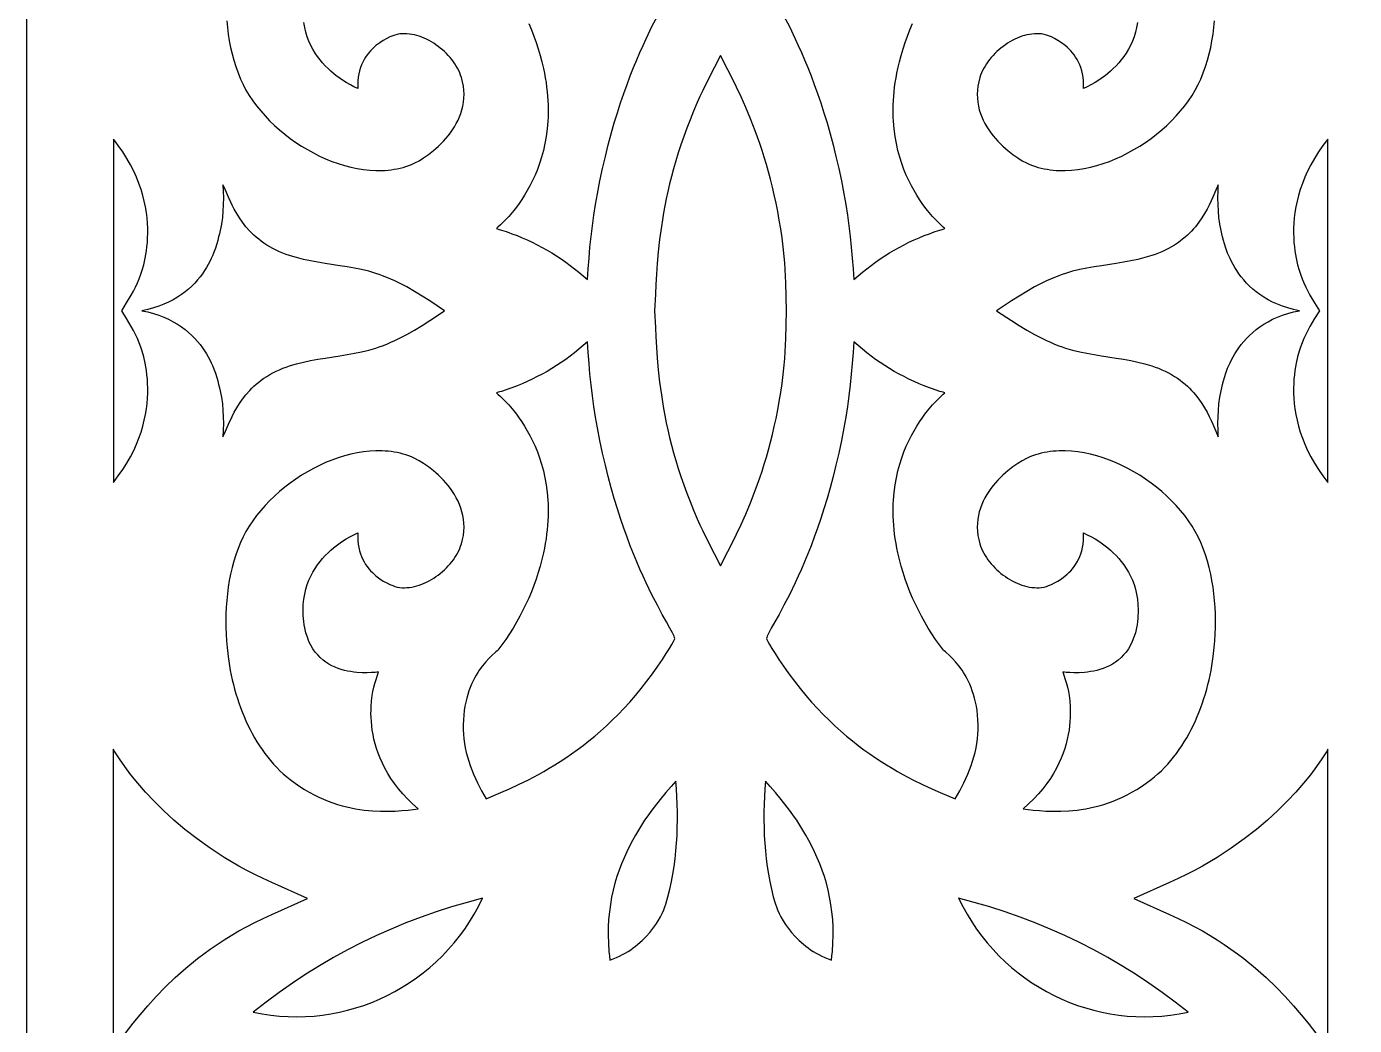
# Model space of a CAD drawing. Extents: x -375 to 375, y -1025 to 1025.
# Drawn here: x -270 to -193.5, y 208.5 to 266 of the extents above; entities that cross this region are included whole.
import ezdxf

# ---------------------------------------------------------------- set-up
doc = ezdxf.new("R2010")
doc.units = 0
doc.layers.add('LAYER_1', color=18, linetype='CONTINUOUS')
doc.layers.add('LAYER_2', color=174, linetype='CONTINUOUS')

msp = doc.modelspace()

# ---------------------------------------------------------------- linework, layer by layer
at = {"layer": 'LAYER_1'}
for points in [[(-258.466, 266.348), (-258.427, 265.962), (-258.377, 265.578), (-258.315, 265.197), (-258.24, 264.819), (-258.153, 264.444), (-258.052, 264.074), (-257.938, 263.709), (-257.81, 263.35), (-257.668, 262.997), (-257.521, 262.679), (-257.354, 262.364), (-257.169, 262.054), (-256.965, 261.749), (-256.744, 261.45), (-256.508, 261.157), (-256.256, 260.871), (-255.991, 260.593), (-255.712, 260.324), (-255.421, 260.064), (-255.118, 259.814), (-254.805, 259.575), (-254.483, 259.346), (-254.152, 259.13), (-253.814, 258.927), (-253.469, 258.737), (-253.118, 258.561), (-252.763, 258.399), (-252.404, 258.253), (-252.042, 258.124), (-251.678, 258.011), (-251.313, 257.915), (-250.948, 257.838), (-250.584, 257.779), (-250.222, 257.74), (-249.863, 257.722), (-249.507, 257.724), (-249.331, 257.733), (-249.156, 257.748), (-248.982, 257.768), (-248.811, 257.794), (-248.64, 257.826), (-248.472, 257.864), (-248.305, 257.907), (-248.14, 257.957), (-247.978, 258.012), (-247.817, 258.074), (-247.616, 258.166), (-247.381, 258.293), (-247.121, 258.454), (-246.843, 258.647), (-246.554, 258.872), (-246.409, 258.996), (-246.264, 259.127), (-246.12, 259.265), (-245.979, 259.411), (-245.84, 259.564), (-245.707, 259.723), (-245.578, 259.889), (-245.456, 260.062), (-245.34, 260.241), (-245.233, 260.426), (-245.135, 260.618), (-245.047, 260.815), (-244.971, 261.018), (-244.906, 261.227), (-244.854, 261.441), (-244.817, 261.661), (-244.794, 261.886), (-244.787, 262.116), (-244.797, 262.351), (-244.825, 262.591), (-244.872, 262.835), (-244.938, 263.084), (-244.983, 263.218), (-245.036, 263.352), (-245.096, 263.484), (-245.164, 263.615), (-245.238, 263.743), (-245.318, 263.87), (-245.405, 263.995), (-245.497, 264.117), (-245.595, 264.237), (-245.698, 264.353), (-245.806, 264.466), (-245.918, 264.575), (-246.035, 264.68), (-246.155, 264.781), (-246.28, 264.878), (-246.407, 264.97), (-246.537, 265.057), (-246.671, 265.138), (-246.806, 265.214), (-246.943, 265.284), (-247.082, 265.348), (-247.223, 265.406), (-247.365, 265.457), (-247.507, 265.501), (-247.65, 265.538), (-247.793, 265.567), (-247.935, 265.589), (-248.078, 265.602), (-248.219, 265.607), (-248.359, 265.604), (-248.498, 265.592), (-248.635, 265.57), (-248.774, 265.53), (-248.901, 265.484), (-249.059, 265.419), (-249.241, 265.332), (-249.44, 265.222), (-249.649, 265.086), (-249.862, 264.924), (-249.968, 264.833), (-250.072, 264.734), (-250.174, 264.627), (-250.273, 264.513), (-250.368, 264.391), (-250.458, 264.26), (-250.543, 264.121), (-250.621, 263.974), (-250.692, 263.817), (-250.754, 263.651), (-250.808, 263.476), (-250.852, 263.291), (-250.886, 263.097), (-250.908, 262.893), (-250.918, 262.678), (-250.915, 262.453), (-251.13, 262.552), (-251.329, 262.654), (-251.574, 262.793), (-251.853, 262.971), (-252.002, 263.075), (-252.156, 263.189), (-252.312, 263.314), (-252.47, 263.449), (-252.628, 263.595), (-252.785, 263.752), (-252.939, 263.921), (-253.089, 264.1), (-253.234, 264.292), (-253.371, 264.495), (-253.5, 264.71), (-253.62, 264.937), (-253.728, 265.176), (-253.823, 265.428), (-253.904, 265.693), (-253.97, 265.971), (-254.019, 266.262)], [(-241.062, 266.199), (-240.91, 265.838), (-240.768, 265.473), (-240.637, 265.105), (-240.515, 264.734), (-240.405, 264.36), (-240.305, 263.985), (-240.216, 263.607), (-240.158, 263.33), (-240.107, 263.057), (-240.064, 262.789), (-240.027, 262.525), (-239.998, 262.265), (-239.974, 262.01), (-239.957, 261.758), (-239.946, 261.511), (-239.941, 261.268), (-239.941, 261.03), (-239.948, 260.795), (-239.959, 260.565), (-239.997, 260.118), (-240.053, 259.687), (-240.127, 259.273), (-240.216, 258.876), (-240.32, 258.496), (-240.435, 258.133), (-240.562, 257.786), (-240.698, 257.457), (-240.841, 257.144), (-240.991, 256.848), (-241.145, 256.568), (-241.302, 256.306), (-241.46, 256.06), (-241.618, 255.83), (-241.774, 255.618), (-241.927, 255.422), (-242.215, 255.08), (-242.471, 254.805), (-242.681, 254.596), (-242.832, 254.453), (-242.913, 254.376), (-242.815, 254.349), (-242.629, 254.297), (-242.364, 254.212), (-242.206, 254.155), (-242.032, 254.087), (-241.733, 253.973), (-241.437, 253.852), (-241.144, 253.724), (-240.854, 253.59), (-240.568, 253.448), (-240.285, 253.299), (-240.006, 253.143), (-239.731, 252.98), (-239.459, 252.811), (-239.192, 252.634), (-238.929, 252.452), (-238.67, 252.262), (-238.416, 252.067), (-238.166, 251.864), (-237.92, 251.656), (-237.68, 251.441), (-237.635, 252.063), (-237.586, 252.684), (-237.53, 253.305), (-237.466, 253.925), (-237.393, 254.544), (-237.31, 255.161), (-237.215, 255.776), (-237.106, 256.389), (-236.96, 257.132), (-236.805, 257.849), (-236.644, 258.54), (-236.477, 259.207), (-236.305, 259.848), (-236.128, 260.465), (-235.948, 261.057), (-235.765, 261.625), (-235.58, 262.168), (-235.394, 262.688), (-235.207, 263.184), (-235.021, 263.657), (-234.836, 264.106), (-234.654, 264.533), (-234.474, 264.936), (-234.298, 265.318), (-233.96, 266.013), (-233.647, 266.621)], [(-226.353, 266.621), (-226.039, 266.013), (-225.702, 265.318), (-225.525, 264.936), (-225.346, 264.533), (-225.163, 264.106), (-224.978, 263.657), (-224.792, 263.184), (-224.606, 262.688), (-224.42, 262.168), (-224.235, 261.625), (-224.052, 261.057), (-223.871, 260.465), (-223.695, 259.848), (-223.522, 259.207), (-223.355, 258.54), (-223.194, 257.849), (-223.04, 257.132), (-222.893, 256.389), (-222.785, 255.776), (-222.69, 255.161), (-222.606, 254.544), (-222.534, 253.925), (-222.47, 253.305), (-222.414, 252.684), (-222.364, 252.063), (-222.32, 251.441), (-222.079, 251.656), (-221.834, 251.864), (-221.584, 252.067), (-221.329, 252.262), (-221.071, 252.452), (-220.807, 252.634), (-220.54, 252.811), (-220.269, 252.98), (-219.994, 253.143), (-219.714, 253.299), (-219.432, 253.448), (-219.146, 253.59), (-218.856, 253.724), (-218.563, 253.852), (-218.267, 253.973), (-217.968, 254.087), (-217.794, 254.155), (-217.635, 254.212), (-217.371, 254.297), (-217.184, 254.349), (-217.087, 254.376), (-217.167, 254.453), (-217.319, 254.596), (-217.529, 254.805), (-217.784, 255.08), (-218.073, 255.422), (-218.225, 255.618), (-218.381, 255.83), (-218.539, 256.06), (-218.697, 256.306), (-218.854, 256.568), (-219.008, 256.848), (-219.158, 257.144), (-219.302, 257.457), (-219.437, 257.786), (-219.564, 258.133), (-219.68, 258.496), (-219.783, 258.876), (-219.873, 259.273), (-219.946, 259.687), (-220.003, 260.118), (-220.041, 260.565), (-220.052, 260.795), (-220.058, 261.03), (-220.059, 261.268), (-220.053, 261.511), (-220.042, 261.758), (-220.025, 262.01), (-220.002, 262.265), (-219.972, 262.525), (-219.936, 262.789), (-219.892, 263.057), (-219.842, 263.33), (-219.784, 263.607), (-219.695, 263.985), (-219.595, 264.36), (-219.484, 264.734), (-219.363, 265.105), (-219.231, 265.473), (-219.089, 265.838), (-218.937, 266.199)], [(-205.98, 266.262), (-206.029, 265.971), (-206.095, 265.693), (-206.176, 265.428), (-206.272, 265.176), (-206.38, 264.937), (-206.499, 264.71), (-206.628, 264.495), (-206.766, 264.292), (-206.91, 264.1), (-207.06, 263.921), (-207.214, 263.752), (-207.371, 263.595), (-207.529, 263.449), (-207.687, 263.314), (-207.844, 263.189), (-207.997, 263.075), (-208.146, 262.971), (-208.426, 262.793), (-208.671, 262.654), (-208.87, 262.552), (-209.085, 262.453), (-209.082, 262.678), (-209.092, 262.893), (-209.114, 263.097), (-209.147, 263.291), (-209.191, 263.476), (-209.245, 263.651), (-209.308, 263.817), (-209.379, 263.974), (-209.457, 264.121), (-209.541, 264.26), (-209.631, 264.391), (-209.726, 264.513), (-209.825, 264.627), (-209.927, 264.734), (-210.032, 264.833), (-210.138, 264.924), (-210.351, 265.086), (-210.56, 265.222), (-210.759, 265.332), (-210.94, 265.419), (-211.098, 265.484), (-211.226, 265.53), (-211.364, 265.57), (-211.501, 265.592), (-211.64, 265.604), (-211.78, 265.607), (-211.922, 265.602), (-212.064, 265.589), (-212.207, 265.567), (-212.35, 265.538), (-212.493, 265.501), (-212.635, 265.457), (-212.777, 265.406), (-212.917, 265.348), (-213.056, 265.284), (-213.194, 265.214), (-213.329, 265.138), (-213.462, 265.057), (-213.592, 264.97), (-213.72, 264.878), (-213.844, 264.781), (-213.965, 264.68), (-214.081, 264.575), (-214.194, 264.466), (-214.302, 264.353), (-214.405, 264.237), (-214.503, 264.117), (-214.595, 263.995), (-214.681, 263.87), (-214.762, 263.743), (-214.836, 263.615), (-214.903, 263.484), (-214.963, 263.352), (-215.016, 263.218), (-215.061, 263.084), (-215.128, 262.835), (-215.175, 262.591), (-215.203, 262.351), (-215.213, 262.116), (-215.206, 261.886), (-215.183, 261.661), (-215.145, 261.441), (-215.094, 261.227), (-215.029, 261.018), (-214.952, 260.815), (-214.864, 260.618), (-214.766, 260.426), (-214.659, 260.241), (-214.544, 260.062), (-214.422, 259.889), (-214.293, 259.723), (-214.159, 259.564), (-214.021, 259.411), (-213.879, 259.265), (-213.736, 259.127), (-213.591, 258.996), (-213.445, 258.872), (-213.157, 258.647), (-212.878, 258.454), (-212.618, 258.293), (-212.383, 258.166), (-212.182, 258.074), (-212.022, 258.012), (-211.859, 257.957), (-211.694, 257.907), (-211.528, 257.864), (-211.359, 257.826), (-211.189, 257.794), (-211.017, 257.768), (-210.844, 257.748), (-210.669, 257.733), (-210.493, 257.724), (-210.137, 257.722), (-209.778, 257.74), (-209.415, 257.779), (-209.051, 257.838), (-208.687, 257.915), (-208.322, 258.011), (-207.958, 258.124), (-207.596, 258.253), (-207.237, 258.399), (-206.881, 258.561), (-206.531, 258.737), (-206.186, 258.927), (-205.847, 259.13), (-205.517, 259.346), (-205.194, 259.575), (-204.881, 259.814), (-204.579, 260.064), (-204.288, 260.324), (-204.009, 260.593), (-203.743, 260.871), (-203.492, 261.157), (-203.255, 261.45), (-203.035, 261.749), (-202.831, 262.054), (-202.645, 262.364), (-202.478, 262.679), (-202.331, 262.997), (-202.189, 263.35), (-202.061, 263.709), (-201.947, 264.074), (-201.847, 264.444), (-201.759, 264.819), (-201.685, 265.197), (-201.623, 265.578), (-201.572, 265.962), (-201.534, 266.348)], [(-264.551, 207.712), (-263.856, 208.604), (-263.456, 209.094), (-263.018, 209.607), (-262.537, 210.138), (-262.012, 210.681), (-261.44, 211.231), (-260.818, 211.784), (-260.142, 212.334), (-259.783, 212.606), (-259.41, 212.876), (-259.023, 213.143), (-258.62, 213.406), (-258.202, 213.664), (-257.768, 213.917), (-257.318, 214.165), (-256.851, 214.406), (-256.368, 214.64), (-255.868, 214.867), (-253.806, 215.786), (-255.868, 216.705), (-256.362, 216.931), (-256.843, 217.165), (-257.308, 217.405), (-257.76, 217.651), (-258.197, 217.902), (-258.621, 218.158), (-259.426, 218.681), (-260.176, 219.216), (-260.873, 219.759), (-261.518, 220.305), (-262.111, 220.849), (-262.653, 221.387), (-263.146, 221.915), (-263.592, 222.428), (-263.99, 222.921), (-264.341, 223.391), (-264.648, 223.831), (-264.911, 224.24), (-265, 224.389), (-265, 207.132)], [(-195, 207.132), (-195, 224.389), (-195.088, 224.24), (-195.351, 223.831), (-195.658, 223.391), (-196.01, 222.921), (-196.408, 222.428), (-196.853, 221.915), (-197.346, 221.387), (-197.889, 220.849), (-198.482, 220.305), (-199.126, 219.759), (-199.823, 219.216), (-200.574, 218.681), (-201.378, 218.158), (-201.802, 217.902), (-202.239, 217.651), (-202.691, 217.405), (-203.157, 217.165), (-203.637, 216.931), (-204.132, 216.705), (-206.194, 215.786), (-204.132, 214.867), (-203.632, 214.64), (-203.148, 214.406), (-202.682, 214.165), (-202.232, 213.917), (-201.798, 213.664), (-201.38, 213.406), (-200.977, 213.143), (-200.589, 212.876), (-200.216, 212.606), (-199.857, 212.334), (-199.182, 211.784), (-198.559, 211.231), (-197.987, 210.681), (-197.462, 210.138), (-196.982, 209.607), (-196.543, 209.094), (-196.143, 208.604), (-195.448, 207.712)]]:
    msp.add_lwpolyline(points, dxfattribs=at)
for points in [[(-230.345, 263.679), (-230.694, 263.007), (-231.035, 262.331), (-231.198, 261.989), (-231.353, 261.644), (-231.566, 261.144), (-231.766, 260.65), (-231.953, 260.162), (-232.127, 259.682), (-232.289, 259.208), (-232.44, 258.741), (-232.58, 258.282), (-232.71, 257.83), (-232.829, 257.386), (-232.939, 256.949), (-233.039, 256.521), (-233.131, 256.1), (-233.214, 255.688), (-233.289, 255.284), (-233.357, 254.889), (-233.418, 254.503), (-233.52, 253.757), (-233.6, 253.049), (-233.661, 252.378), (-233.706, 251.748), (-233.739, 251.158), (-233.764, 250.612), (-233.804, 249.649), (-233.764, 248.687), (-233.739, 248.14), (-233.706, 247.551), (-233.661, 246.92), (-233.6, 246.25), (-233.52, 245.541), (-233.418, 244.796), (-233.357, 244.409), (-233.289, 244.014), (-233.214, 243.61), (-233.131, 243.198), (-233.039, 242.778), (-232.939, 242.349), (-232.829, 241.913), (-232.71, 241.468), (-232.58, 241.016), (-232.44, 240.557), (-232.289, 240.091), (-232.127, 239.617), (-231.953, 239.136), (-231.766, 238.649), (-231.566, 238.155), (-231.353, 237.654), (-231.198, 237.309), (-231.035, 236.967), (-230.694, 236.291), (-230.345, 235.619), (-230, 234.945), (-229.581, 235.773), (-229.343, 236.25), (-229.09, 236.769), (-228.827, 237.332), (-228.558, 237.938), (-228.285, 238.589), (-228.014, 239.284), (-227.88, 239.649), (-227.747, 240.025), (-227.617, 240.412), (-227.489, 240.811), (-227.365, 241.221), (-227.244, 241.643), (-227.127, 242.077), (-227.015, 242.523), (-226.908, 242.98), (-226.806, 243.449), (-226.71, 243.931), (-226.621, 244.424), (-226.539, 244.929), (-226.464, 245.447), (-226.397, 245.976), (-226.338, 246.518), (-226.305, 246.897), (-226.281, 247.277), (-226.247, 248.047), (-226.224, 248.834), (-226.196, 249.649), (-226.224, 250.464), (-226.247, 251.252), (-226.281, 252.021), (-226.305, 252.402), (-226.338, 252.78), (-226.397, 253.322), (-226.464, 253.852), (-226.539, 254.369), (-226.621, 254.875), (-226.71, 255.368), (-226.806, 255.849), (-226.908, 256.318), (-227.015, 256.776), (-227.127, 257.221), (-227.244, 257.655), (-227.365, 258.077), (-227.489, 258.488), (-227.617, 258.886), (-227.747, 259.274), (-227.88, 259.65), (-228.014, 260.014), (-228.285, 260.71), (-228.558, 261.36), (-228.827, 261.966), (-229.09, 262.529), (-229.343, 263.049), (-229.581, 263.526), (-230, 264.354)], [(-264.998, 249.649), (-264.998, 239.762), (-264.851, 239.948), (-264.712, 240.134), (-264.453, 240.505), (-264.22, 240.874), (-264.011, 241.24), (-263.826, 241.602), (-263.664, 241.96), (-263.522, 242.314), (-263.401, 242.662), (-263.299, 243.004), (-263.214, 243.34), (-263.146, 243.668), (-263.094, 243.989), (-263.056, 244.301), (-263.031, 244.604), (-263.018, 244.897), (-263.015, 245.18), (-263.023, 245.453), (-263.039, 245.713), (-263.062, 245.962), (-263.091, 246.198), (-263.126, 246.42), (-263.164, 246.628), (-263.248, 247.001), (-263.334, 247.31), (-263.411, 247.55), (-263.507, 247.806), (-263.606, 248.047), (-263.716, 248.284), (-263.835, 248.516), (-263.962, 248.746), (-264.231, 249.199), (-264.511, 249.649), (-264.231, 250.1), (-263.962, 250.553), (-263.835, 250.782), (-263.716, 251.015), (-263.606, 251.251), (-263.507, 251.492), (-263.411, 251.748), (-263.334, 251.989), (-263.248, 252.298), (-263.164, 252.67), (-263.126, 252.878), (-263.091, 253.101), (-263.062, 253.337), (-263.039, 253.585), (-263.023, 253.846), (-263.015, 254.118), (-263.018, 254.401), (-263.031, 254.695), (-263.056, 254.998), (-263.094, 255.31), (-263.146, 255.63), (-263.214, 255.959), (-263.299, 256.294), (-263.401, 256.637), (-263.522, 256.985), (-263.664, 257.338), (-263.826, 257.696), (-264.011, 258.059), (-264.22, 258.425), (-264.453, 258.793), (-264.712, 259.164), (-264.851, 259.35), (-264.998, 259.537)], [(-195.288, 259.164), (-195.547, 258.793), (-195.78, 258.425), (-195.988, 258.059), (-196.173, 257.696), (-196.336, 257.338), (-196.477, 256.985), (-196.598, 256.637), (-196.701, 256.294), (-196.785, 255.959), (-196.853, 255.63), (-196.906, 255.31), (-196.944, 254.998), (-196.969, 254.695), (-196.982, 254.401), (-196.984, 254.118), (-196.977, 253.846), (-196.961, 253.585), (-196.938, 253.337), (-196.908, 253.101), (-196.874, 252.878), (-196.835, 252.67), (-196.751, 252.298), (-196.666, 251.989), (-196.588, 251.748), (-196.493, 251.492), (-196.393, 251.251), (-196.283, 251.015), (-196.164, 250.782), (-196.038, 250.553), (-195.769, 250.1), (-195.488, 249.649), (-195.769, 249.199), (-196.038, 248.746), (-196.164, 248.516), (-196.283, 248.284), (-196.393, 248.047), (-196.493, 247.806), (-196.588, 247.55), (-196.666, 247.31), (-196.751, 247.001), (-196.835, 246.628), (-196.874, 246.42), (-196.908, 246.198), (-196.938, 245.962), (-196.961, 245.713), (-196.977, 245.453), (-196.984, 245.18), (-196.982, 244.897), (-196.969, 244.604), (-196.944, 244.301), (-196.906, 243.989), (-196.853, 243.668), (-196.785, 243.34), (-196.701, 243.004), (-196.598, 242.662), (-196.477, 242.314), (-196.336, 241.96), (-196.173, 241.602), (-195.988, 241.24), (-195.78, 240.874), (-195.547, 240.505), (-195.288, 240.134), (-195.002, 239.762), (-195.002, 249.649), (-195.002, 259.537)], [(-258.665, 256.528), (-258.659, 256.148), (-258.663, 255.768), (-258.681, 255.389), (-258.715, 255.011), (-258.766, 254.637), (-258.799, 254.451), (-258.837, 254.267), (-258.88, 254.084), (-258.929, 253.902), (-258.981, 253.691), (-259.034, 253.495), (-259.113, 253.251), (-259.219, 252.966), (-259.284, 252.812), (-259.357, 252.651), (-259.439, 252.484), (-259.531, 252.312), (-259.633, 252.137), (-259.745, 251.959), (-259.868, 251.78), (-260.003, 251.6), (-260.149, 251.422), (-260.308, 251.245), (-260.48, 251.07), (-260.666, 250.9), (-260.865, 250.735), (-261.079, 250.576), (-261.307, 250.424), (-261.551, 250.28), (-261.811, 250.146), (-262.088, 250.022), (-262.381, 249.909), (-262.691, 249.809), (-263.02, 249.722), (-263.366, 249.65), (-263.365, 249.649), (-263.366, 249.648), (-263.02, 249.576), (-262.691, 249.49), (-262.381, 249.389), (-262.088, 249.277), (-261.811, 249.153), (-261.551, 249.018), (-261.307, 248.874), (-261.079, 248.722), (-260.865, 248.563), (-260.666, 248.398), (-260.48, 248.228), (-260.308, 248.054), (-260.149, 247.877), (-260.003, 247.698), (-259.868, 247.519), (-259.745, 247.339), (-259.633, 247.162), (-259.531, 246.986), (-259.439, 246.815), (-259.357, 246.648), (-259.284, 246.487), (-259.219, 246.332), (-259.113, 246.048), (-259.034, 245.803), (-258.981, 245.608), (-258.929, 245.396), (-258.88, 245.215), (-258.837, 245.032), (-258.799, 244.847), (-258.766, 244.661), (-258.715, 244.287), (-258.681, 243.909), (-258.663, 243.53), (-258.659, 243.15), (-258.665, 242.771), (-258.68, 242.393), (-258.608, 242.542), (-258.532, 242.712), (-258.361, 243.108), (-258.152, 243.561), (-258.028, 243.802), (-257.889, 244.05), (-257.733, 244.302), (-257.557, 244.556), (-257.36, 244.809), (-257.14, 245.058), (-257.021, 245.18), (-256.895, 245.301), (-256.763, 245.419), (-256.623, 245.535), (-256.476, 245.648), (-256.322, 245.758), (-256.159, 245.865), (-255.989, 245.968), (-255.805, 246.069), (-255.619, 246.163), (-255.429, 246.25), (-255.237, 246.33), (-255.043, 246.404), (-254.846, 246.471), (-254.647, 246.534), (-254.447, 246.591), (-254.04, 246.693), (-253.628, 246.78), (-253.212, 246.857), (-252.792, 246.925), (-251.949, 247.055), (-251.528, 247.123), (-251.109, 247.197), (-250.693, 247.282), (-250.283, 247.381), (-249.878, 247.497), (-249.678, 247.562), (-249.481, 247.634), (-249.243, 247.728), (-249.007, 247.828), (-248.774, 247.934), (-248.543, 248.045), (-248.088, 248.283), (-247.641, 248.537), (-247.2, 248.804), (-246.765, 249.08), (-245.905, 249.649), (-246.765, 250.218), (-247.2, 250.495), (-247.641, 250.762), (-248.088, 251.016), (-248.543, 251.253), (-248.774, 251.365), (-249.007, 251.471), (-249.243, 251.571), (-249.481, 251.665), (-249.678, 251.736), (-249.878, 251.802), (-250.283, 251.918), (-250.693, 252.016), (-251.109, 252.101), (-251.528, 252.176), (-251.949, 252.244), (-252.792, 252.373), (-253.212, 252.442), (-253.628, 252.518), (-254.04, 252.605), (-254.447, 252.707), (-254.647, 252.765), (-254.846, 252.827), (-255.043, 252.895), (-255.237, 252.969), (-255.429, 253.049), (-255.619, 253.135), (-255.805, 253.229), (-255.989, 253.331), (-256.159, 253.434), (-256.322, 253.54), (-256.476, 253.65), (-256.623, 253.763), (-256.763, 253.879), (-256.895, 253.998), (-257.021, 254.118), (-257.14, 254.241), (-257.36, 254.49), (-257.557, 254.742), (-257.733, 254.996), (-257.889, 255.248), (-258.028, 255.496), (-258.152, 255.738), (-258.361, 256.191), (-258.532, 256.586), (-258.608, 256.757), (-258.68, 256.905)], [(-201.468, 256.586), (-201.639, 256.191), (-201.738, 255.97), (-201.848, 255.738), (-201.971, 255.496), (-202.11, 255.248), (-202.267, 254.996), (-202.442, 254.742), (-202.639, 254.49), (-202.746, 254.365), (-202.859, 254.241), (-202.978, 254.118), (-203.104, 253.998), (-203.237, 253.879), (-203.377, 253.763), (-203.524, 253.65), (-203.678, 253.54), (-203.84, 253.434), (-204.01, 253.331), (-204.194, 253.229), (-204.381, 253.135), (-204.57, 253.049), (-204.762, 252.969), (-204.957, 252.895), (-205.153, 252.827), (-205.553, 252.707), (-205.959, 252.605), (-206.371, 252.518), (-206.788, 252.442), (-207.207, 252.373), (-208.051, 252.244), (-208.472, 252.176), (-208.891, 252.101), (-209.306, 252.016), (-209.717, 251.918), (-210.122, 251.802), (-210.321, 251.736), (-210.519, 251.665), (-210.757, 251.571), (-210.992, 251.471), (-211.225, 251.365), (-211.456, 251.253), (-211.911, 251.016), (-212.358, 250.762), (-212.799, 250.495), (-213.235, 250.218), (-214.094, 249.649), (-213.235, 249.08), (-212.799, 248.804), (-212.358, 248.537), (-211.911, 248.283), (-211.456, 248.045), (-211.225, 247.934), (-210.992, 247.828), (-210.757, 247.728), (-210.519, 247.634), (-210.321, 247.562), (-210.122, 247.497), (-209.717, 247.381), (-209.306, 247.282), (-208.891, 247.197), (-208.472, 247.123), (-208.051, 247.055), (-207.207, 246.925), (-206.788, 246.857), (-206.371, 246.78), (-205.959, 246.693), (-205.553, 246.591), (-205.153, 246.471), (-204.957, 246.404), (-204.762, 246.33), (-204.57, 246.25), (-204.381, 246.163), (-204.194, 246.069), (-204.01, 245.968), (-203.84, 245.865), (-203.678, 245.758), (-203.524, 245.648), (-203.377, 245.535), (-203.237, 245.419), (-203.104, 245.301), (-202.978, 245.18), (-202.859, 245.058), (-202.746, 244.934), (-202.639, 244.809), (-202.442, 244.556), (-202.267, 244.302), (-202.11, 244.05), (-201.971, 243.802), (-201.848, 243.561), (-201.738, 243.328), (-201.639, 243.108), (-201.468, 242.712), (-201.319, 242.393), (-201.334, 242.771), (-201.341, 243.15), (-201.336, 243.53), (-201.318, 243.909), (-201.285, 244.287), (-201.234, 244.661), (-201.163, 245.032), (-201.12, 245.215), (-201.07, 245.396), (-201.019, 245.608), (-200.965, 245.803), (-200.887, 246.048), (-200.781, 246.332), (-200.643, 246.648), (-200.56, 246.815), (-200.469, 246.986), (-200.367, 247.162), (-200.255, 247.339), (-200.131, 247.519), (-199.997, 247.698), (-199.85, 247.877), (-199.691, 248.054), (-199.519, 248.228), (-199.334, 248.398), (-199.134, 248.563), (-198.921, 248.722), (-198.692, 248.874), (-198.448, 249.018), (-198.188, 249.153), (-197.912, 249.277), (-197.619, 249.389), (-197.308, 249.49), (-196.98, 249.576), (-196.633, 249.648), (-196.634, 249.649), (-196.633, 249.65), (-196.98, 249.722), (-197.308, 249.809), (-197.619, 249.909), (-197.912, 250.022), (-198.188, 250.146), (-198.448, 250.28), (-198.692, 250.424), (-198.921, 250.576), (-199.134, 250.735), (-199.334, 250.9), (-199.519, 251.07), (-199.691, 251.245), (-199.85, 251.422), (-199.997, 251.6), (-200.131, 251.78), (-200.255, 251.959), (-200.367, 252.137), (-200.469, 252.312), (-200.56, 252.484), (-200.643, 252.651), (-200.781, 252.966), (-200.887, 253.251), (-200.965, 253.495), (-201.019, 253.691), (-201.07, 253.902), (-201.12, 254.084), (-201.163, 254.267), (-201.234, 254.637), (-201.285, 255.011), (-201.318, 255.389), (-201.336, 255.768), (-201.341, 256.148), (-201.334, 256.528), (-201.319, 256.905)], [(-237.92, 247.643), (-238.166, 247.434), (-238.416, 247.232), (-238.67, 247.036), (-238.929, 246.847), (-239.192, 246.664), (-239.459, 246.488), (-239.731, 246.318), (-240.006, 246.156), (-240.285, 246), (-240.568, 245.851), (-240.854, 245.709), (-241.144, 245.574), (-241.437, 245.446), (-241.733, 245.325), (-242.032, 245.212), (-242.206, 245.143), (-242.364, 245.086), (-242.629, 245.001), (-242.815, 244.949), (-242.913, 244.922), (-242.832, 244.845), (-242.681, 244.703), (-242.471, 244.493), (-242.215, 244.218), (-241.927, 243.876), (-241.774, 243.68), (-241.618, 243.468), (-241.46, 243.239), (-241.302, 242.993), (-241.145, 242.73), (-240.991, 242.451), (-240.841, 242.155), (-240.698, 241.842), (-240.562, 241.512), (-240.435, 241.166), (-240.32, 240.802), (-240.216, 240.422), (-240.127, 240.025), (-240.053, 239.612), (-239.997, 239.181), (-239.959, 238.733), (-239.948, 238.503), (-239.941, 238.269), (-239.941, 238.03), (-239.946, 237.787), (-239.957, 237.54), (-239.974, 237.289), (-239.998, 237.033), (-240.027, 236.773), (-240.064, 236.509), (-240.107, 236.241), (-240.158, 235.968), (-240.216, 235.692), (-240.305, 235.314), (-240.405, 234.938), (-240.515, 234.564), (-240.637, 234.193), (-240.768, 233.825), (-240.91, 233.46), (-241.062, 233.099), (-241.224, 232.743), (-241.395, 232.391), (-241.576, 232.044), (-241.766, 231.703), (-241.965, 231.367), (-242.173, 231.038), (-242.389, 230.716), (-242.614, 230.401), (-242.847, 230.093), (-242.887, 230.055), (-242.965, 229.989), (-243.212, 229.768), (-243.369, 229.611), (-243.541, 229.422), (-243.723, 229.199), (-243.908, 228.942), (-244.001, 228.8), (-244.092, 228.649), (-244.181, 228.488), (-244.267, 228.319), (-244.35, 228.14), (-244.429, 227.951), (-244.503, 227.753), (-244.572, 227.545), (-244.634, 227.327), (-244.69, 227.098), (-244.738, 226.86), (-244.777, 226.611), (-244.808, 226.351), (-244.828, 226.081), (-244.839, 225.8), (-244.838, 225.508), (-244.825, 225.246), (-244.801, 224.984), (-244.766, 224.723), (-244.719, 224.463), (-244.662, 224.205), (-244.596, 223.948), (-244.52, 223.693), (-244.435, 223.441), (-244.342, 223.191), (-244.242, 222.943), (-244.135, 222.699), (-244.021, 222.458), (-243.901, 222.22), (-243.775, 221.987), (-243.645, 221.758), (-243.51, 221.533), (-242.66, 221.893), (-242.17, 222.109), (-241.642, 222.354), (-241.081, 222.63), (-240.491, 222.941), (-240.187, 223.111), (-239.877, 223.291), (-239.562, 223.481), (-239.242, 223.683), (-238.918, 223.895), (-238.591, 224.12), (-238.26, 224.356), (-237.928, 224.606), (-237.593, 224.868), (-237.257, 225.144), (-236.92, 225.433), (-236.582, 225.737), (-236.245, 226.056), (-235.908, 226.39), (-235.573, 226.74), (-235.24, 227.105), (-234.909, 227.487), (-234.58, 227.886), (-234.255, 228.302), (-233.934, 228.736), (-233.623, 229.176), (-233.357, 229.565), (-233.135, 229.903), (-232.956, 230.189), (-232.819, 230.42), (-232.722, 230.595), (-232.664, 230.713), (-232.644, 230.773), (-232.651, 230.823), (-232.675, 230.892), (-232.714, 230.98), (-232.768, 231.088), (-232.919, 231.363), (-233.12, 231.718), (-233.365, 232.156), (-233.647, 232.678), (-233.96, 233.286), (-234.298, 233.981), (-234.474, 234.362), (-234.654, 234.766), (-234.836, 235.192), (-235.021, 235.642), (-235.207, 236.114), (-235.394, 236.61), (-235.58, 237.13), (-235.765, 237.674), (-235.948, 238.242), (-236.128, 238.834), (-236.305, 239.45), (-236.477, 240.092), (-236.644, 240.758), (-236.805, 241.45), (-236.96, 242.167), (-237.106, 242.909), (-237.215, 243.522), (-237.31, 244.138), (-237.393, 244.755), (-237.466, 245.374), (-237.53, 245.994), (-237.586, 246.614), (-237.635, 247.236), (-237.68, 247.857)], [(-222.364, 247.236), (-222.414, 246.614), (-222.47, 245.994), (-222.534, 245.374), (-222.606, 244.755), (-222.69, 244.138), (-222.785, 243.522), (-222.893, 242.909), (-223.04, 242.167), (-223.194, 241.45), (-223.355, 240.758), (-223.522, 240.092), (-223.695, 239.45), (-223.871, 238.834), (-224.052, 238.242), (-224.235, 237.674), (-224.42, 237.13), (-224.606, 236.61), (-224.792, 236.114), (-224.978, 235.642), (-225.163, 235.192), (-225.346, 234.766), (-225.525, 234.362), (-225.702, 233.981), (-226.039, 233.286), (-226.353, 232.678), (-226.635, 232.156), (-226.88, 231.718), (-227.081, 231.363), (-227.231, 231.088), (-227.285, 230.98), (-227.325, 230.892), (-227.348, 230.823), (-227.355, 230.773), (-227.335, 230.713), (-227.277, 230.595), (-227.181, 230.42), (-227.043, 230.189), (-226.864, 229.903), (-226.642, 229.565), (-226.376, 229.176), (-226.065, 228.736), (-225.744, 228.302), (-225.419, 227.886), (-225.091, 227.487), (-224.76, 227.105), (-224.426, 226.74), (-224.091, 226.39), (-223.755, 226.056), (-223.417, 225.737), (-223.08, 225.433), (-222.743, 225.144), (-222.407, 224.868), (-222.072, 224.606), (-221.739, 224.356), (-221.409, 224.12), (-221.081, 223.895), (-220.758, 223.683), (-220.438, 223.481), (-220.123, 223.291), (-219.812, 223.111), (-219.508, 222.941), (-218.918, 222.63), (-218.358, 222.354), (-217.83, 222.109), (-217.34, 221.893), (-216.489, 221.533), (-216.354, 221.758), (-216.224, 221.987), (-216.099, 222.22), (-215.979, 222.458), (-215.865, 222.699), (-215.758, 222.943), (-215.657, 223.191), (-215.564, 223.441), (-215.48, 223.693), (-215.404, 223.948), (-215.337, 224.205), (-215.28, 224.463), (-215.234, 224.723), (-215.198, 224.984), (-215.174, 225.246), (-215.162, 225.508), (-215.161, 225.8), (-215.171, 226.081), (-215.192, 226.351), (-215.222, 226.611), (-215.262, 226.86), (-215.31, 227.098), (-215.365, 227.327), (-215.428, 227.545), (-215.496, 227.753), (-215.57, 227.951), (-215.649, 228.14), (-215.733, 228.319), (-215.819, 228.488), (-215.908, 228.649), (-215.999, 228.8), (-216.091, 228.942), (-216.277, 229.199), (-216.458, 229.422), (-216.63, 229.611), (-216.788, 229.768), (-217.034, 229.989), (-217.112, 230.055), (-217.152, 230.093), (-217.385, 230.401), (-217.61, 230.716), (-217.827, 231.038), (-218.034, 231.367), (-218.233, 231.703), (-218.423, 232.044), (-218.604, 232.391), (-218.776, 232.743), (-218.937, 233.099), (-219.089, 233.46), (-219.231, 233.825), (-219.363, 234.193), (-219.484, 234.564), (-219.595, 234.938), (-219.695, 235.314), (-219.784, 235.692), (-219.842, 235.968), (-219.892, 236.241), (-219.936, 236.509), (-219.972, 236.773), (-220.002, 237.033), (-220.025, 237.289), (-220.042, 237.54), (-220.053, 237.787), (-220.059, 238.03), (-220.058, 238.269), (-220.052, 238.503), (-220.041, 238.733), (-220.003, 239.181), (-219.946, 239.612), (-219.873, 240.025), (-219.783, 240.422), (-219.68, 240.802), (-219.564, 241.166), (-219.437, 241.512), (-219.302, 241.842), (-219.158, 242.155), (-219.008, 242.451), (-218.854, 242.73), (-218.697, 242.993), (-218.539, 243.239), (-218.381, 243.468), (-218.225, 243.68), (-218.073, 243.876), (-217.784, 244.218), (-217.529, 244.493), (-217.319, 244.703), (-217.167, 244.845), (-217.087, 244.922), (-217.184, 244.949), (-217.371, 245.001), (-217.635, 245.086), (-217.794, 245.143), (-217.968, 245.212), (-218.267, 245.325), (-218.563, 245.446), (-218.856, 245.574), (-219.146, 245.709), (-219.432, 245.851), (-219.714, 246), (-219.994, 246.156), (-220.269, 246.318), (-220.54, 246.488), (-220.807, 246.664), (-221.071, 246.847), (-221.329, 247.036), (-221.584, 247.232), (-221.834, 247.434), (-222.079, 247.643), (-222.32, 247.857)], [(-250.222, 241.558), (-250.584, 241.519), (-250.948, 241.461), (-251.313, 241.383), (-251.678, 241.288), (-252.042, 241.175), (-252.404, 241.045), (-252.763, 240.899), (-253.118, 240.738), (-253.469, 240.562), (-253.814, 240.372), (-254.152, 240.168), (-254.483, 239.952), (-254.805, 239.724), (-255.118, 239.484), (-255.421, 239.234), (-255.712, 238.974), (-255.991, 238.705), (-256.256, 238.427), (-256.508, 238.142), (-256.744, 237.849), (-256.965, 237.55), (-257.169, 237.245), (-257.354, 236.934), (-257.521, 236.62), (-257.668, 236.301), (-257.81, 235.948), (-257.938, 235.589), (-258.052, 235.224), (-258.153, 234.854), (-258.24, 234.48), (-258.315, 234.101), (-258.377, 233.72), (-258.427, 233.336), (-258.466, 232.951), (-258.493, 232.564), (-258.51, 232.176), (-258.517, 231.788), (-258.513, 231.402), (-258.501, 231.016), (-258.478, 230.632), (-258.448, 230.251), (-258.388, 229.721), (-258.351, 229.454), (-258.307, 229.186), (-258.259, 228.918), (-258.205, 228.65), (-258.145, 228.382), (-258.08, 228.115), (-258.009, 227.848), (-257.933, 227.582), (-257.851, 227.318), (-257.763, 227.056), (-257.67, 226.795), (-257.571, 226.537), (-257.467, 226.281), (-257.357, 226.028), (-257.241, 225.779), (-257.119, 225.533), (-256.992, 225.291), (-256.859, 225.053), (-256.72, 224.82), (-256.575, 224.591), (-256.424, 224.368), (-256.268, 224.149), (-256.105, 223.937), (-255.937, 223.731), (-255.763, 223.53), (-255.582, 223.337), (-255.396, 223.15), (-255.204, 222.971), (-255.006, 222.799), (-254.801, 222.635), (-254.528, 222.432), (-254.254, 222.244), (-253.979, 222.071), (-253.705, 221.911), (-253.431, 221.764), (-253.157, 221.63), (-252.885, 221.509), (-252.614, 221.399), (-252.344, 221.3), (-252.077, 221.212), (-251.812, 221.135), (-251.55, 221.067), (-251.291, 221.008), (-251.036, 220.958), (-250.784, 220.916), (-250.536, 220.882), (-250.293, 220.855), (-250.055, 220.835), (-249.595, 220.812), (-249.158, 220.81), (-248.748, 220.824), (-248.366, 220.85), (-248.017, 220.885), (-247.426, 220.962), (-247.749, 221.246), (-248.046, 221.533), (-248.319, 221.823), (-248.568, 222.115), (-248.795, 222.409), (-249, 222.702), (-249.184, 222.996), (-249.348, 223.288), (-249.494, 223.579), (-249.622, 223.866), (-249.733, 224.151), (-249.829, 224.431), (-249.91, 224.706), (-249.978, 224.976), (-250.032, 225.239), (-250.075, 225.494), (-250.108, 225.742), (-250.13, 225.98), (-250.144, 226.209), (-250.151, 226.428), (-250.15, 226.635), (-250.144, 226.831), (-250.119, 227.182), (-250.083, 227.477), (-250.045, 227.708), (-249.991, 227.954), (-249.931, 228.179), (-249.86, 228.401), (-249.713, 228.843), (-249.918, 228.817), (-250.115, 228.8), (-250.363, 228.79), (-250.652, 228.791), (-250.974, 228.812), (-251.144, 228.831), (-251.319, 228.856), (-251.497, 228.89), (-251.678, 228.932), (-251.86, 228.983), (-252.042, 229.044), (-252.223, 229.116), (-252.402, 229.2), (-252.577, 229.295), (-252.748, 229.404), (-252.914, 229.527), (-253.073, 229.664), (-253.223, 229.816), (-253.365, 229.985), (-253.497, 230.17), (-253.617, 230.374), (-253.725, 230.595), (-253.819, 230.836), (-253.898, 231.097), (-253.962, 231.379), (-253.993, 231.56), (-254.018, 231.738), (-254.038, 231.912), (-254.051, 232.083), (-254.059, 232.251), (-254.061, 232.415), (-254.05, 232.732), (-254.019, 233.037), (-253.97, 233.327), (-253.904, 233.605), (-253.823, 233.87), (-253.728, 234.122), (-253.62, 234.362), (-253.5, 234.589), (-253.371, 234.804), (-253.234, 235.007), (-253.089, 235.198), (-252.939, 235.378), (-252.785, 235.546), (-252.628, 235.703), (-252.47, 235.849), (-252.312, 235.985), (-252.156, 236.109), (-252.002, 236.223), (-251.853, 236.327), (-251.574, 236.505), (-251.329, 236.645), (-251.13, 236.747), (-250.915, 236.846), (-250.918, 236.621), (-250.908, 236.406), (-250.886, 236.201), (-250.852, 236.007), (-250.808, 235.822), (-250.754, 235.647), (-250.692, 235.481), (-250.621, 235.325), (-250.543, 235.177), (-250.458, 235.038), (-250.368, 234.908), (-250.273, 234.785), (-250.174, 234.671), (-250.072, 234.565), (-249.968, 234.466), (-249.862, 234.374), (-249.649, 234.212), (-249.44, 234.077), (-249.241, 233.967), (-249.059, 233.88), (-248.901, 233.814), (-248.774, 233.768), (-248.635, 233.728), (-248.498, 233.707), (-248.359, 233.694), (-248.219, 233.691), (-248.078, 233.696), (-247.935, 233.71), (-247.793, 233.731), (-247.65, 233.761), (-247.507, 233.797), (-247.365, 233.841), (-247.223, 233.892), (-247.082, 233.95), (-246.943, 234.014), (-246.806, 234.084), (-246.671, 234.16), (-246.537, 234.242), (-246.407, 234.329), (-246.28, 234.421), (-246.155, 234.517), (-246.035, 234.618), (-245.918, 234.724), (-245.806, 234.833), (-245.698, 234.946), (-245.595, 235.062), (-245.497, 235.181), (-245.405, 235.303), (-245.318, 235.428), (-245.238, 235.555), (-245.164, 235.684), (-245.096, 235.815), (-245.036, 235.947), (-244.983, 236.08), (-244.938, 236.214), (-244.872, 236.463), (-244.825, 236.707), (-244.797, 236.947), (-244.787, 237.182), (-244.794, 237.412), (-244.817, 237.637), (-244.854, 237.857), (-244.906, 238.071), (-244.971, 238.28), (-245.047, 238.483), (-245.135, 238.681), (-245.233, 238.872), (-245.34, 239.058), (-245.456, 239.237), (-245.578, 239.409), (-245.707, 239.575), (-245.84, 239.735), (-245.979, 239.887), (-246.12, 240.033), (-246.264, 240.172), (-246.409, 240.303), (-246.554, 240.427), (-246.843, 240.651), (-247.121, 240.845), (-247.381, 241.006), (-247.616, 241.133), (-247.817, 241.225), (-247.978, 241.286), (-248.14, 241.342), (-248.305, 241.391), (-248.472, 241.435), (-248.64, 241.472), (-248.811, 241.504), (-248.982, 241.53), (-249.156, 241.55), (-249.331, 241.565), (-249.507, 241.574), (-249.863, 241.577)], [(-210.493, 241.574), (-210.669, 241.565), (-210.844, 241.55), (-211.017, 241.53), (-211.189, 241.504), (-211.359, 241.472), (-211.528, 241.435), (-211.694, 241.391), (-211.859, 241.342), (-212.022, 241.286), (-212.182, 241.225), (-212.383, 241.133), (-212.618, 241.006), (-212.878, 240.845), (-213.157, 240.651), (-213.445, 240.427), (-213.591, 240.303), (-213.736, 240.172), (-213.879, 240.033), (-214.021, 239.887), (-214.159, 239.735), (-214.293, 239.575), (-214.422, 239.409), (-214.544, 239.237), (-214.659, 239.058), (-214.766, 238.872), (-214.864, 238.681), (-214.952, 238.483), (-215.029, 238.28), (-215.094, 238.071), (-215.145, 237.857), (-215.183, 237.637), (-215.206, 237.412), (-215.213, 237.182), (-215.203, 236.947), (-215.175, 236.707), (-215.128, 236.463), (-215.061, 236.214), (-215.016, 236.08), (-214.963, 235.947), (-214.903, 235.815), (-214.836, 235.684), (-214.762, 235.555), (-214.681, 235.428), (-214.595, 235.303), (-214.503, 235.181), (-214.405, 235.062), (-214.302, 234.946), (-214.194, 234.833), (-214.081, 234.724), (-213.965, 234.618), (-213.844, 234.517), (-213.72, 234.421), (-213.592, 234.329), (-213.462, 234.242), (-213.329, 234.16), (-213.194, 234.084), (-213.056, 234.014), (-212.917, 233.95), (-212.777, 233.892), (-212.635, 233.841), (-212.493, 233.797), (-212.35, 233.761), (-212.207, 233.731), (-212.064, 233.71), (-211.922, 233.696), (-211.78, 233.691), (-211.64, 233.694), (-211.501, 233.707), (-211.364, 233.728), (-211.226, 233.768), (-211.098, 233.814), (-210.94, 233.88), (-210.759, 233.967), (-210.56, 234.077), (-210.351, 234.212), (-210.138, 234.374), (-210.032, 234.466), (-209.927, 234.565), (-209.825, 234.671), (-209.726, 234.785), (-209.631, 234.908), (-209.541, 235.038), (-209.457, 235.177), (-209.379, 235.325), (-209.308, 235.481), (-209.245, 235.647), (-209.191, 235.822), (-209.147, 236.007), (-209.114, 236.201), (-209.092, 236.406), (-209.082, 236.621), (-209.085, 236.846), (-208.87, 236.747), (-208.671, 236.645), (-208.426, 236.505), (-208.146, 236.327), (-207.997, 236.223), (-207.844, 236.109), (-207.687, 235.985), (-207.529, 235.849), (-207.371, 235.703), (-207.214, 235.546), (-207.06, 235.378), (-206.91, 235.198), (-206.766, 235.007), (-206.628, 234.804), (-206.499, 234.589), (-206.38, 234.362), (-206.272, 234.122), (-206.176, 233.87), (-206.095, 233.605), (-206.029, 233.327), (-205.98, 233.037), (-205.949, 232.732), (-205.938, 232.415), (-205.941, 232.251), (-205.949, 232.083), (-205.962, 231.912), (-205.981, 231.738), (-206.006, 231.56), (-206.038, 231.379), (-206.101, 231.097), (-206.181, 230.836), (-206.275, 230.595), (-206.383, 230.374), (-206.503, 230.17), (-206.634, 229.985), (-206.776, 229.816), (-206.927, 229.664), (-207.086, 229.527), (-207.251, 229.404), (-207.422, 229.295), (-207.598, 229.2), (-207.777, 229.116), (-207.958, 229.044), (-208.14, 228.983), (-208.322, 228.932), (-208.502, 228.89), (-208.681, 228.856), (-208.856, 228.831), (-209.026, 228.812), (-209.347, 228.791), (-209.637, 228.79), (-209.884, 228.8), (-210.081, 228.817), (-210.286, 228.843), (-210.139, 228.401), (-210.069, 228.179), (-210.008, 227.954), (-209.955, 227.708), (-209.916, 227.477), (-209.88, 227.182), (-209.855, 226.831), (-209.849, 226.635), (-209.849, 226.428), (-209.855, 226.209), (-209.869, 225.98), (-209.892, 225.742), (-209.924, 225.494), (-209.967, 225.239), (-210.022, 224.976), (-210.089, 224.706), (-210.17, 224.431), (-210.266, 224.151), (-210.378, 223.866), (-210.506, 223.579), (-210.651, 223.288), (-210.816, 222.996), (-211, 222.702), (-211.205, 222.409), (-211.431, 222.115), (-211.68, 221.823), (-211.953, 221.533), (-212.25, 221.246), (-212.574, 220.962), (-211.982, 220.885), (-211.633, 220.85), (-211.252, 220.824), (-210.842, 220.81), (-210.405, 220.812), (-209.944, 220.835), (-209.706, 220.855), (-209.463, 220.882), (-209.216, 220.916), (-208.964, 220.958), (-208.708, 221.008), (-208.449, 221.067), (-208.187, 221.135), (-207.922, 221.212), (-207.655, 221.3), (-207.386, 221.399), (-207.115, 221.509), (-206.842, 221.63), (-206.569, 221.764), (-206.295, 221.911), (-206.02, 222.071), (-205.746, 222.244), (-205.472, 222.432), (-205.198, 222.635), (-204.994, 222.799), (-204.796, 222.971), (-204.603, 223.15), (-204.417, 223.337), (-204.237, 223.53), (-204.063, 223.731), (-203.894, 223.937), (-203.732, 224.149), (-203.575, 224.368), (-203.425, 224.591), (-203.28, 224.82), (-203.141, 225.053), (-203.008, 225.291), (-202.88, 225.533), (-202.759, 225.779), (-202.643, 226.028), (-202.533, 226.281), (-202.428, 226.537), (-202.329, 226.795), (-202.236, 227.056), (-202.149, 227.318), (-202.067, 227.582), (-201.991, 227.848), (-201.92, 228.115), (-201.855, 228.382), (-201.795, 228.65), (-201.741, 228.918), (-201.692, 229.186), (-201.649, 229.454), (-201.611, 229.721), (-201.552, 230.251), (-201.521, 230.632), (-201.499, 231.016), (-201.486, 231.402), (-201.483, 231.788), (-201.489, 232.176), (-201.506, 232.564), (-201.534, 232.951), (-201.572, 233.336), (-201.623, 233.72), (-201.685, 234.101), (-201.759, 234.48), (-201.847, 234.854), (-201.947, 235.224), (-202.061, 235.589), (-202.189, 235.948), (-202.331, 236.301), (-202.478, 236.62), (-202.645, 236.934), (-202.831, 237.245), (-203.035, 237.55), (-203.255, 237.849), (-203.492, 238.142), (-203.743, 238.427), (-204.009, 238.705), (-204.288, 238.974), (-204.579, 239.234), (-204.881, 239.484), (-205.194, 239.724), (-205.517, 239.952), (-205.847, 240.168), (-206.186, 240.372), (-206.531, 240.562), (-206.881, 240.738), (-207.237, 240.899), (-207.596, 241.045), (-207.958, 241.175), (-208.322, 241.288), (-208.687, 241.383), (-209.051, 241.461), (-209.415, 241.519), (-209.778, 241.558), (-210.137, 241.577)], [(-232.854, 222.248), (-233.158, 221.895), (-233.49, 221.495), (-233.84, 221.049), (-234.019, 220.809), (-234.2, 220.557), (-234.381, 220.294), (-234.561, 220.019), (-234.739, 219.734), (-234.915, 219.437), (-235.087, 219.129), (-235.253, 218.81), (-235.414, 218.479), (-235.568, 218.138), (-235.713, 217.786), (-235.85, 217.423), (-235.976, 217.049), (-236.09, 216.664), (-236.193, 216.269), (-236.282, 215.863), (-236.356, 215.447), (-236.415, 215.02), (-236.457, 214.582), (-236.481, 214.134), (-236.487, 213.676), (-236.472, 213.207), (-236.437, 212.728), (-236.411, 212.485), (-236.38, 212.239), (-236.19, 212.31), (-236.006, 212.387), (-235.829, 212.468), (-235.659, 212.554), (-235.495, 212.644), (-235.337, 212.739), (-235.185, 212.836), (-235.04, 212.937), (-234.9, 213.042), (-234.767, 213.148), (-234.517, 213.368), (-234.29, 213.594), (-234.086, 213.824), (-233.902, 214.054), (-233.739, 214.283), (-233.597, 214.507), (-233.473, 214.724), (-233.368, 214.931), (-233.281, 215.126), (-233.21, 215.305), (-233.157, 215.466), (-233.035, 215.893), (-232.927, 216.324), (-232.832, 216.759), (-232.75, 217.197), (-232.68, 217.638), (-232.622, 218.081), (-232.576, 218.526), (-232.54, 218.973), (-232.514, 219.421), (-232.499, 219.87), (-232.492, 220.319), (-232.495, 220.768), (-232.506, 221.216), (-232.525, 221.664), (-232.551, 222.11), (-232.585, 222.554)], [(-227.448, 222.11), (-227.475, 221.664), (-227.494, 221.216), (-227.505, 220.768), (-227.507, 220.319), (-227.501, 219.87), (-227.485, 219.421), (-227.46, 218.973), (-227.424, 218.526), (-227.377, 218.081), (-227.319, 217.638), (-227.249, 217.197), (-227.167, 216.759), (-227.073, 216.324), (-226.965, 215.893), (-226.843, 215.466), (-226.789, 215.305), (-226.719, 215.126), (-226.632, 214.931), (-226.527, 214.724), (-226.403, 214.507), (-226.26, 214.283), (-226.097, 214.054), (-225.914, 213.824), (-225.709, 213.594), (-225.482, 213.368), (-225.233, 213.148), (-225.099, 213.042), (-224.96, 212.937), (-224.814, 212.836), (-224.663, 212.739), (-224.505, 212.644), (-224.341, 212.554), (-224.17, 212.468), (-223.993, 212.387), (-223.81, 212.31), (-223.619, 212.239), (-223.588, 212.485), (-223.562, 212.728), (-223.527, 213.207), (-223.513, 213.676), (-223.518, 214.134), (-223.543, 214.582), (-223.585, 215.02), (-223.644, 215.447), (-223.718, 215.863), (-223.807, 216.269), (-223.909, 216.664), (-224.024, 217.049), (-224.15, 217.423), (-224.286, 217.786), (-224.432, 218.138), (-224.585, 218.479), (-224.746, 218.81), (-224.913, 219.129), (-225.085, 219.437), (-225.26, 219.734), (-225.439, 220.019), (-225.619, 220.294), (-225.8, 220.557), (-225.981, 220.809), (-226.16, 221.049), (-226.51, 221.495), (-226.841, 221.895), (-227.146, 222.248), (-227.415, 222.554)], [(-244.615, 215.564), (-245.508, 215.305), (-246.392, 215.022), (-247.267, 214.714), (-248.134, 214.383), (-248.991, 214.029), (-249.837, 213.651), (-250.674, 213.25), (-251.499, 212.827), (-252.313, 212.381), (-253.116, 211.913), (-253.906, 211.422), (-254.683, 210.91), (-255.447, 210.376), (-256.197, 209.821), (-256.934, 209.244), (-256.431, 209.146), (-255.928, 209.07), (-255.425, 209.016), (-254.924, 208.984), (-254.425, 208.974), (-253.928, 208.984), (-253.433, 209.016), (-252.943, 209.069), (-252.456, 209.142), (-251.974, 209.235), (-251.498, 209.348), (-251.027, 209.48), (-250.562, 209.632), (-250.104, 209.803), (-249.654, 209.993), (-249.212, 210.201), (-248.779, 210.427), (-248.355, 210.671), (-247.941, 210.932), (-247.537, 211.211), (-247.145, 211.507), (-246.764, 211.819), (-246.395, 212.148), (-246.038, 212.493), (-245.695, 212.854), (-245.366, 213.23), (-245.052, 213.622), (-244.752, 214.029), (-244.468, 214.45), (-244.2, 214.886), (-243.949, 215.336), (-243.715, 215.799)], [(-216.05, 215.336), (-215.799, 214.886), (-215.532, 214.45), (-215.248, 214.029), (-214.948, 213.622), (-214.633, 213.23), (-214.304, 212.854), (-213.961, 212.493), (-213.605, 212.148), (-213.236, 211.819), (-212.855, 211.507), (-212.462, 211.211), (-212.058, 210.932), (-211.644, 210.671), (-211.22, 210.427), (-210.787, 210.201), (-210.345, 209.993), (-209.895, 209.803), (-209.437, 209.632), (-208.973, 209.48), (-208.502, 209.348), (-208.025, 209.235), (-207.543, 209.142), (-207.057, 209.069), (-206.566, 209.016), (-206.072, 208.984), (-205.575, 208.974), (-205.075, 208.984), (-204.574, 209.016), (-204.072, 209.07), (-203.569, 209.146), (-203.066, 209.244), (-203.802, 209.821), (-204.552, 210.376), (-205.317, 210.91), (-206.094, 211.422), (-206.884, 211.913), (-207.686, 212.381), (-208.5, 212.827), (-209.326, 213.25), (-210.162, 213.651), (-211.009, 214.029), (-211.866, 214.383), (-212.732, 214.714), (-213.608, 215.022), (-214.492, 215.305), (-215.384, 215.564), (-216.284, 215.799)]]:
    msp.add_lwpolyline(points, close=True, dxfattribs=at)
at = {"layer": 'LAYER_2'}
msp.add_lwpolyline([(-270, 940), (-270, -940), (270, -940), (270, 940)], close=True, dxfattribs=at)

doc.saveas('drawing.dxf')
